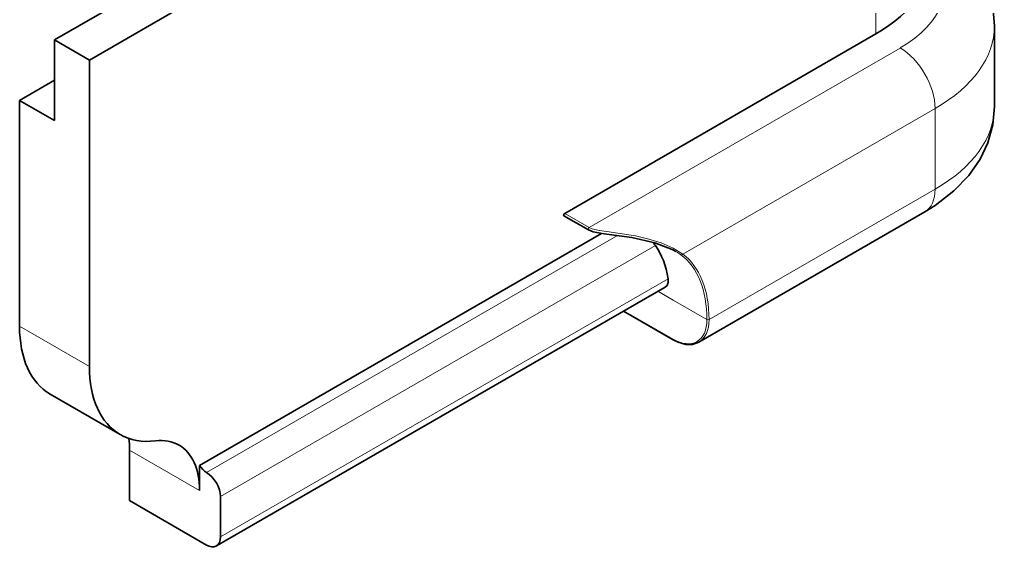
# Model space of a CAD drawing. Extents: x 507 to 804, y 334 to 583.
# Drawn here: x 768.5 to 788.23, y 535.29 to 545.99 of the extents above; entities that cross this region are included whole.
import ezdxf

# ---------------------------------------------------------------- set-up
doc = ezdxf.new("R2010")
doc.units = 0

msp = doc.modelspace()

# ---------------------------------------------------------------- linework, layer by layer
at = {"color": 7, "lineweight": 35, "ltscale": 0.459279}
msp.add_line((785.115, 554.757), (769.205, 545.571), dxfattribs=at)
at = {"color": 7, "lineweight": 35, "ltscale": 0.45928}
msp.add_line((785.822, 554.349), (769.912, 545.163), dxfattribs=at)
at = {"color": 7, "lineweight": 13, "ltscale": 0.216373}
msp.add_line((785.822, 545.694), (785.822, 554.349), dxfattribs=at)
at = {"color": 7, "lineweight": 35, "ltscale": 0.040825}
for p, q in [((788.225, 544.224), (788.225, 545.857)), ((769.205, 543.938), (769.205, 545.571)), ((769.12, 538.401), (770.534, 537.584))]:
    msp.add_line(p, q, dxfattribs=at)
at = {"color": 7, "lineweight": 35, "ltscale": 0.18167}
msp.add_line((785.822, 545.694), (779.529, 542.06), dxfattribs=at)
at = {"color": 7, "lineweight": 35, "ltscale": 0.020412}
for p, q in [((769.912, 545.163), (769.205, 545.571)), ((769.205, 544.755), (768.498, 544.347)), ((769.205, 543.938), (768.498, 544.347))]:
    msp.add_line(p, q, dxfattribs=at)
at = {"color": 7, "lineweight": 13, "ltscale": 0.18167}
msp.add_line((780.024, 541.775), (786.317, 545.408), dxfattribs=at)
at = {"color": 7, "lineweight": 35, "ltscale": 0.155135}
msp.add_line((769.912, 545.163), (769.912, 538.958), dxfattribs=at)
at = {"color": 7, "lineweight": 35, "ltscale": 0.11431}
msp.add_line((768.498, 544.347), (768.498, 539.774), dxfattribs=at)
at = {"color": 7, "lineweight": 13, "ltscale": 0.147456}
msp.add_line((781.916, 541.234), (787.024, 544.183), dxfattribs=at)
at = {"color": 7, "lineweight": 13, "ltscale": 0.040825}
for p, q in [((787.024, 542.55), (787.024, 544.183)), ((768.498, 539.774), (769.912, 538.958))]:
    msp.add_line(p, q, dxfattribs=at)
at = {"color": 7, "lineweight": 13, "ltscale": 0.132069}
msp.add_line((782.449, 539.909), (787.024, 542.55), dxfattribs=at)
at = {"color": 7, "lineweight": 35, "ltscale": 0.014288}
msp.add_line((780.009, 541.724), (779.514, 542.01), dxfattribs=at)
at = {"color": 7, "lineweight": 13, "ltscale": 0.014289}
msp.add_line((780.024, 541.775), (779.529, 542.06), dxfattribs=at)
at = {"color": 7, "lineweight": 35, "ltscale": 0.132069}
msp.add_line((782.242, 539.451), (786.817, 542.093), dxfattribs=at)
at = {"color": 7, "lineweight": 35, "ltscale": 0.234783}
msp.add_line((780.273, 541.654), (772.14, 536.958), dxfattribs=at)
at = {"color": 7, "lineweight": 13, "ltscale": 0.239992}
msp.add_line((772.281, 536.814), (780.595, 541.614), dxfattribs=at)
at = {"color": 7, "lineweight": 13, "ltscale": 0.254095}
msp.add_line((772.564, 536.325), (781.366, 541.406), dxfattribs=at)
at = {"color": 7, "lineweight": 35, "ltscale": 0.002183}
msp.add_line((781.701, 541.328), (781.778, 541.287), dxfattribs=at)
at = {"color": 7, "lineweight": 13, "ltscale": 0.261443}
msp.add_line((772.564, 535.508), (781.621, 540.737), dxfattribs=at)
at = {"color": 7, "lineweight": 35, "ltscale": 0.262153}
msp.add_line((772.481, 535.325), (781.562, 540.568), dxfattribs=at)
at = {"color": 7, "lineweight": 13, "ltscale": 0.008866}
msp.add_line((781.414, 540.482), (781.721, 540.305), dxfattribs=at)
at = {"color": 7, "lineweight": 13, "ltscale": 0.019799}
msp.add_line((781.721, 540.305), (782.407, 539.909), dxfattribs=at)
at = {"color": 7, "lineweight": 35, "ltscale": 0.029098}
msp.add_line((780.719, 540.081), (781.727, 539.499), dxfattribs=at)
at = {"color": 7, "lineweight": 13, "ltscale": 0.028666}
msp.add_line((780.728, 540.086), (781.721, 539.513), dxfattribs=at)
at = {"color": 7, "lineweight": 35, "ltscale": 0.025615}
msp.add_line((770.726, 536.243), (770.726, 537.268), dxfattribs=at)
at = {"color": 7, "lineweight": 13, "ltscale": 0.040826}
msp.add_line((772.14, 536.451), (770.726, 537.268), dxfattribs=at)
at = {"color": 7, "lineweight": 35, "ltscale": 0.012688}
msp.add_line((772.14, 536.958), (772.14, 536.451), dxfattribs=at)
at = {"color": 7, "lineweight": 35, "ltscale": 0.044908}
msp.add_line((772.281, 535.345), (770.726, 536.243), dxfattribs=at)
at = {"color": 7, "lineweight": 35, "ltscale": 0.020413}
msp.add_line((772.564, 536.325), (772.564, 535.508), dxfattribs=at)
at = {"color": 7, "lineweight": 35}
for points in [[(787.023, 547.861), (787.411, 547.56), (787.721, 547.231), (787.951, 546.891), (788.106, 546.548), (788.2, 546.177), (788.225, 545.857)], [(788.225, 544.224), (788.191, 543.85), (788.09, 543.491), (787.933, 543.16), (787.704, 542.829), (787.402, 542.513), (787.023, 542.22), (786.817, 542.093)], [(780.009, 541.724), (780.108, 541.685), (780.325, 541.647), (780.89, 541.571), (781.352, 541.464), (781.701, 541.328)], [(781.621, 540.737), (781.622, 540.662), (781.599, 540.602), (781.562, 540.568)], [(782.242, 539.451), (782.118, 539.407), (781.983, 539.406), (781.828, 539.449), (781.727, 539.499)]]:
    msp.add_lwpolyline(points, dxfattribs=at)
at = {"color": 7, "lineweight": 13}
msp.add_lwpolyline([(780.024, 541.775), (780.086, 541.747), (780.229, 541.713), (780.38, 541.691), (780.963, 541.602), (781.232, 541.539), (781.483, 541.46), (781.722, 541.356), (781.916, 541.234)], dxfattribs=at)
at = {"color": 7, "lineweight": 35}
msp.add_arc((780.886, 541.06), 0.592, 35.8082, 44.8565, dxfattribs=at)
at = {"color": 7, "lineweight": 13}
for centre, radius, start, end in [((781.238, 540.343), 1.087, 53.8808, 60.229), ((781.89, 541.248), 0.029, 247.5491, 333.0551)]:
    msp.add_arc(centre, radius, start, end, dxfattribs=at)
at = {"color": 7, "lineweight": 35}
for centre, major_axis, start_param, end_param in [((782.923, 547.368), (-4.1, 0), 2.356194, 3.117673), ((779.529, 542.036), (0.015, 0.026), 0.785398, 3.141591), ((779.529, 539.121), (-1.5, -2.598), 2.523643, 2.879793), ((770.62, 540.999), (1.5, 2.598), 2.356194, 3.141593), ((772.034, 540.182), (1.5, 2.598), 2.356194, 3.141593), ((772.034, 540.182), (1.5, 2.598), 3.141593, 3.547982), ((769.311, 536.451), (1, 1.732), 5.497787, 5.649147), ((770.726, 535.635), (1, 1.732), 0.000001, 0.406389), ((770.726, 535.635), (1, 1.732), 5.497787, 6.283186), ((772.281, 537.059), (-0.15, 0.26), 1.626467, 2.356194), ((772.281, 536.488), (-0.2, 0.346), 3.926991, 5.497787), ((772.281, 535.671), (-0.2, 0.346), 3.141593, 3.926991), ((772.281, 535.671), (-0.2, 0.346), 2.356194, 3.141593)]:
    msp.add_ellipse(centre, major_axis=major_axis, ratio=0.57735, start_param=start_param, end_param=end_param, dxfattribs=at)
at = {"color": 7, "lineweight": 13}
for centre, major_axis, start_param, end_param in [((784.125, 546.674), (-3.1, 0), 2.356194, 3.505722), ((784.125, 545.857), (-4.1, 0), 2.356194, 3.141593), ((786.317, 544.592), (-0.5, 0.866), 3.926991, 5.497787), ((784.125, 544.224), (-4.1, 0), 2.356194, 3.141593), ((786.317, 542.959), (0.5, -0.866), 6.283185, 7.068583), ((780.024, 541.75), (0.015, 0.026), 0.785398, 3.141591), ((780.286, 538.684), (-1.5, -2.598), 2.356194, 3.077101), ((780.307, 538.672), (-1.515, -2.624), 2.356194, 3.077101), ((781.721, 540.305), (-0.485, 0.84), 2.356194, 3.926991), ((781.742, 540.317), (-0.5, 0.866), 3.141593, 3.926991), ((782.428, 539.921), (0.03, 0), 3.926991, 5.497787), ((781.742, 539.525), (-0.015, -0.026), 5.497787, 6.283185)]:
    msp.add_ellipse(centre, major_axis=major_axis, ratio=0.57735, start_param=start_param, end_param=end_param, dxfattribs=at)

doc.saveas('drawing.dxf')
